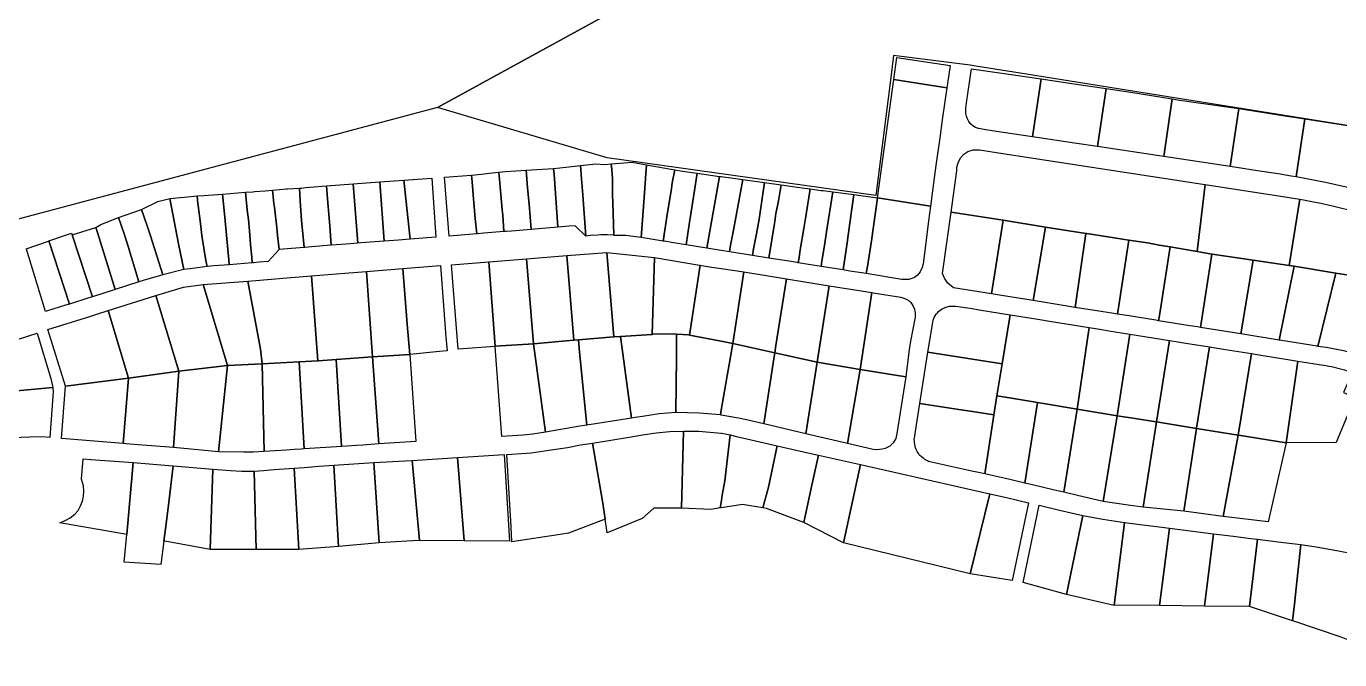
# Model space of a CAD drawing. Header units: metres. Extents: x 3 to 1005126, y 39 to 4383651.
# Drawn here: x 486596 to 487182, y 4357360 to 4357643 of the extents above; entities that cross this region are included whole.
import ezdxf

# ---------------------------------------------------------------- set-up
doc = ezdxf.new("R2010")
doc.units = ezdxf.units.M
doc.header["$MEASUREMENT"] = 0
doc.layers.add('TM_Llucmajor', color=7, linetype='Continuous')

msp = doc.modelspace()

# ---------------------------------------------------------------- linework, layer by layer
at = {"layer": 'TM_Llucmajor', "linetype": 'Continuous', "flags": 128}
for points in [[(486581.6, 4357980.21), (486615.04, 4357949.87), (486623.76, 4357950.85), (486625.25, 4357951.01), (486635.47, 4357952.15), (486644.6, 4357937.57), (486648.08, 4357932.01), (486667.7, 4357913.7), (486687.33, 4357895.39), (486695.64, 4357891.12), (486702.46, 4357887.62), (486703.96, 4357886.85), (486721.04, 4357872.83), (486735.93, 4357860.6), (486735.15, 4357859.62), (486696.08, 4357810.38), (486696.32, 4357810.16), (486698.95, 4357808.45), (486884.61, 4357687.43), (486862.21, 4357652.04), (486779.34, 4357606.71), (486577.87, 4357553.15)], [(487345.66, 4357664.27), (487425.93, 4357611.18), (487429.07, 4357609.1), (487464.24, 4357585.83), (487545.24, 4357531.3), (487500.65, 4357480.87), (487231.32, 4357588.66), (487220.18, 4357593.12), (487217.28, 4357593.58), (487039.43, 4357622.06), (487019.71, 4357625.22), (487017.18, 4357625.54), (486982.98, 4357629.94), (486981.72, 4357620.08), (486975, 4357567.41), (486855.06, 4357584.18), (486779.34, 4357606.71), (486862.21, 4357652.04)], [(487186.26, 4357531.78), (487180.51, 4357532.7), (487161.83, 4357535.78), (487161.83, 4357535.78), (487161.75, 4357535.79), (487159.64, 4357536.11), (487164.32, 4357565.73), (487166.08, 4357565.43), (487169.7, 4357564.75), (487173.8, 4357563.93), (487179.64, 4357562.69), (487189.23, 4357560.25)]]:
    msp.add_lwpolyline(points, dxfattribs=at)
for points in [[(487006.74, 4357615.54), (486983.08, 4357619.16), (486984.45, 4357629.03), (487008.25, 4357625.46), (487007.01, 4357617.39), (487006.74, 4357615.54)], [(487044.95, 4357593.58), (487031.85, 4357595.56), (487025.11, 4357596.57), (487020.9, 4357597.38), (487019.58, 4357597.83), (487018.35, 4357598.5), (487017.26, 4357599.38), (487016.57, 4357600.46), (487016, 4357601.59), (487015.55, 4357602.79), (487015.22, 4357604.03), (487015.19, 4357605.21), (487015.22, 4357606.39), (487015.32, 4357607.58), (487015.47, 4357608.75), (487017.74, 4357623.98), (487033.44, 4357621.78), (487048.86, 4357619.46), (487044.95, 4357593.58)], [(486999.43, 4357562.6), (486975.78, 4357566.4), (486983.08, 4357619.16), (487006.74, 4357615.54), (487005.82, 4357609.31), (487004.7, 4357601.22), (487003.63, 4357593.12), (487001.87, 4357580.8), (487000.19, 4357568.48), (486999.43, 4357562.6)], [(487074.07, 4357589.21), (487063.69, 4357590.77), (487044.95, 4357593.58), (487048.86, 4357619.46), (487062.5, 4357617.39), (487077.9, 4357615.14), (487074.07, 4357589.21)], [(487103.65, 4357584.75), (487074.07, 4357589.21), (487077.9, 4357615.14), (487088.9, 4357613.54), (487107.43, 4357610.54), (487103.65, 4357584.75)], [(487133.27, 4357580.3), (487103.65, 4357584.75), (487107.43, 4357610.54), (487109.72, 4357610.17), (487131.73, 4357607.07), (487137.15, 4357606.2), (487133.27, 4357580.3)], [(487162.79, 4357575.66), (487160.58, 4357576.08), (487154.66, 4357577.09), (487145.5, 4357578.46), (487133.27, 4357580.3), (487137.15, 4357606.2), (487157.7, 4357602.92), (487166.6, 4357601.57), (487162.79, 4357575.66)], [(487191.6, 4357569.57), (487191.05, 4357569.72), (487175.87, 4357573.18), (487162.79, 4357575.66), (487166.6, 4357601.57), (487192.39, 4357597.66), (487195.77, 4357597.08), (487191.6, 4357569.57)], [(487031.9, 4357556.31), (487008.63, 4357560), (487011.18, 4357578.44), (487011.26, 4357580), (487011.61, 4357581.52), (487012.21, 4357582.97), (487013.04, 4357584.29), (487014.4, 4357585.83), (487016.11, 4357586.97), (487018.05, 4357587.63), (487018.47, 4357587.72), (487019.16, 4357587.86), (487020.5, 4357587.83), (487021.28, 4357587.75), (487033.66, 4357585.9), (487121.05, 4357572.46), (487122.09, 4357572.29), (487118.5, 4357542.38), (487116.71, 4357542.69), (487106.54, 4357544.42), (487101.61, 4357545.26), (487096.42, 4357546.18), (487091.18, 4357547.03), (487088.07, 4357547.5), (487069.21, 4357550.37), (487068.84, 4357550.43), (487050.79, 4357553.3), (487031.9, 4357556.31)], [(486843.67, 4357574.9), (486843.11, 4357580.74), (486850.07, 4357581.46), (486853.66, 4357581.31), (486856.83, 4357581.55), (486857.1, 4357578.96), (486857.4, 4357575.04), (486857.45, 4357571.93), (486857.52, 4357567.73), (486857.58, 4357564.08), (486857.99, 4357549.74), (486855.28, 4357549.86), (486853.9, 4357549.83), (486852.24, 4357549.78), (486850.92, 4357549.71), (486847.62, 4357549.45), (486845.53, 4357549.18), (486844.55, 4357563.35), (486844.22, 4357567.68), (486843.67, 4357574.9)], [(486857.1, 4357578.96), (486856.83, 4357581.55), (486866.21, 4357582.27), (486872.65, 4357581.13), (486872.63, 4357580.9), (486872.37, 4357577.29), (486871.72, 4357568.43), (486870.18, 4357548.64), (486869.06, 4357548.82), (486863.45, 4357549.5), (486862.96, 4357549.53), (486858, 4357549.59), (486857.99, 4357549.74), (486857.58, 4357564.08), (486857.52, 4357567.73), (486857.45, 4357571.93), (486857.4, 4357575.04), (486857.1, 4357578.96)], [(486796.85, 4357550.25), (486784.45, 4357549.28), (486782.36, 4357575.54), (486794.53, 4357576.44), (486794.85, 4357573.42), (486795.22, 4357567.65), (486796.2, 4357557.14), (486796.85, 4357550.25)], [(486794.85, 4357573.42), (486794.53, 4357576.44), (486798.9, 4357576.9), (486803.73, 4357577.45), (486806.7, 4357577.78), (486806.91, 4357575.71), (486807.01, 4357574.76), (486807.07, 4357572.8), (486807.22, 4357571.24), (486808.23, 4357560.92), (486808.46, 4357558.61), (486808.88, 4357551.24), (486800.01, 4357550.51), (486797.12, 4357550.27), (486796.85, 4357550.25), (486796.2, 4357557.14), (486795.22, 4357567.65), (486794.85, 4357573.42)], [(486806.91, 4357575.71), (486806.7, 4357577.78), (486809.66, 4357578.09), (486818.89, 4357578.74), (486819.56, 4357570.86), (486820.2, 4357563.59), (486821.09, 4357552.26), (486812.28, 4357551.53), (486809.93, 4357551.33), (486808.88, 4357551.24), (486808.46, 4357558.61), (486808.23, 4357560.92), (486807.22, 4357571.24), (486807.07, 4357572.8), (486807.01, 4357574.76), (486806.91, 4357575.71)], [(486819.56, 4357570.86), (486818.89, 4357578.74), (486831.11, 4357579.52), (486831.35, 4357576.9), (486833.1, 4357553.25), (486821.09, 4357552.26), (486820.2, 4357563.59), (486819.56, 4357570.86)], [(486833.1, 4357553.25), (486831.35, 4357576.9), (486831.11, 4357579.52), (486833.94, 4357579.78), (486843.11, 4357580.74), (486843.67, 4357574.9), (486844.22, 4357567.68), (486844.55, 4357563.35), (486845.53, 4357549.18), (486840.83, 4357553.9), (486838.11, 4357553.67), (486833.1, 4357553.25)], [(486880.14, 4357547.01), (486870.18, 4357548.64), (486871.72, 4357568.43), (486872.37, 4357577.29), (486872.63, 4357580.9), (486872.65, 4357581.13), (486885.29, 4357578.88), (486884.17, 4357573.12), (486883.73, 4357570.42), (486881.97, 4357559.73), (486880.14, 4357547.01)], [(486880.7, 4357546.92), (486880.14, 4357547.01), (486881.97, 4357559.73), (486883.73, 4357570.42), (486884.17, 4357573.12), (486885.29, 4357578.88), (486888.66, 4357578.23), (486895.23, 4357577.32), (486894.33, 4357571.56), (486892.25, 4357558.11), (486891.86, 4357555.55), (486890.28, 4357545.36), (486883.78, 4357546.42), (486880.7, 4357546.92)], [(486899.64, 4357543.87), (486890.28, 4357545.36), (486891.86, 4357555.55), (486892.25, 4357558.11), (486894.33, 4357571.56), (486895.23, 4357577.32), (486905.21, 4357575.95), (486899.64, 4357543.87)], [(486905.98, 4357542.87), (486899.64, 4357543.87), (486905.21, 4357575.95), (486905.98, 4357575.84), (486915.69, 4357574.5), (486911.44, 4357551.92), (486910.18, 4357545.24), (486909.63, 4357542.29), (486905.98, 4357542.87)], [(486694.28, 4357560.87), (486693.62, 4357568.83), (486696.78, 4357569.09), (486697.73, 4357569.17), (486702.3, 4357569.54), (486705.64, 4357569.81), (486705.89, 4357566.79), (486706.27, 4357563.85), (486706.4, 4357562.85), (486706.48, 4357562.19), (486707.54, 4357552.92), (486707.91, 4357549.65), (486708.6, 4357543.27), (486703.62, 4357537.87), (486699.72, 4357537.55), (486697.08, 4357537.34), (486696.53, 4357537.29), (486696.47, 4357539.78), (486696.02, 4357543.96), (486695.85, 4357545.5), (486695.3, 4357551.61), (486694.85, 4357556.63), (486694.57, 4357558.72), (486694.28, 4357560.87)], [(486706.27, 4357563.85), (486705.89, 4357566.79), (486705.64, 4357569.81), (486711.82, 4357570.32), (486712.38, 4357570.35), (486717.62, 4357570.67), (486717.99, 4357564.96), (486718.64, 4357556.2), (486718.95, 4357551.93), (486719.7, 4357544.17), (486714.07, 4357543.71), (486708.6, 4357543.27), (486707.91, 4357549.65), (486707.54, 4357552.92), (486706.48, 4357562.19), (486706.4, 4357562.85), (486706.27, 4357563.85)], [(486717.99, 4357564.96), (486717.62, 4357570.67), (486718.54, 4357570.73), (486720.42, 4357570.92), (486729.73, 4357571.66), (486730.19, 4357565.87), (486730.89, 4357557.27), (486731.17, 4357553.9), (486731.88, 4357545.16), (486723.03, 4357544.44), (486720.03, 4357544.2), (486719.7, 4357544.17), (486718.95, 4357551.93), (486718.64, 4357556.2), (486717.99, 4357564.96)], [(486730.19, 4357565.87), (486729.73, 4357571.66), (486741.65, 4357572.54), (486743.72, 4357546.09), (486738.59, 4357545.69), (486731.88, 4357545.16), (486731.17, 4357553.9), (486730.89, 4357557.27), (486730.19, 4357565.87)], [(486743.72, 4357546.09), (486741.65, 4357572.54), (486753.55, 4357573.42), (486755.45, 4357547.01), (486745.13, 4357546.2), (486743.72, 4357546.09)], [(486755.45, 4357547.01), (486753.55, 4357573.42), (486764.28, 4357574.21), (486767.03, 4357547.91), (486761.88, 4357547.51), (486755.45, 4357547.01)], [(486767.03, 4357547.91), (486764.28, 4357574.21), (486776.76, 4357575.13), (486778.59, 4357548.82), (486767.03, 4357547.91)], [(486919.93, 4357540.65), (486909.63, 4357542.29), (486910.18, 4357545.24), (486911.44, 4357551.92), (486915.69, 4357574.5), (486925.32, 4357573.18), (486924.34, 4357566.08), (486922.93, 4357556.84), (486921.72, 4357550.29), (486920.48, 4357543.6), (486919.93, 4357540.65)], [(486927.28, 4357539.47), (486919.93, 4357540.65), (486920.48, 4357543.6), (486921.72, 4357550.29), (486922.93, 4357556.84), (486924.34, 4357566.08), (486925.32, 4357573.18), (486932.74, 4357572.15), (486931.53, 4357564.99), (486931.15, 4357562.7), (486930.45, 4357559.28), (486929.9, 4357555.77), (486929.77, 4357554.93), (486927.28, 4357539.47)], [(486942.2, 4357570.85), (486945.7, 4357570.36), (486945.54, 4357569.36), (486943.68, 4357557.05), (486942.85, 4357552.6), (486941.32, 4357543.1), (486940.78, 4357539.73), (486940.41, 4357537.36), (486939.9, 4357537.44), (486937.2, 4357537.88), (486927.28, 4357539.47), (486929.77, 4357554.93), (486929.9, 4357555.77), (486930.45, 4357559.28), (486931.15, 4357562.7), (486931.53, 4357564.99), (486932.74, 4357572.15), (486942.2, 4357570.85)], [(486945.7, 4357570.36), (486950.6, 4357569.69), (486951.46, 4357569.56), (486955.91, 4357568.98), (486953.03, 4357551.16), (486952.05, 4357545.11), (486950.93, 4357538.1), (486950.63, 4357535.72), (486940.41, 4357537.36), (486940.78, 4357539.73), (486941.32, 4357543.1), (486942.85, 4357552.6), (486943.68, 4357557.05), (486945.54, 4357569.36), (486945.7, 4357570.36)], [(487125.12, 4357541.25), (487118.5, 4357542.38), (487122.09, 4357572.29), (487154.87, 4357567.26), (487164.32, 4357565.73), (487159.64, 4357536.11), (487143.54, 4357538.5), (487125.26, 4357541.23), (487125.12, 4357541.25)], [(486649.65, 4357553.88), (486647.11, 4357561.08), (486647.17, 4357561.11), (486654.42, 4357564.65), (486659.75, 4357566.02), (486663.69, 4357545.76), (486665.4, 4357537.22), (486666.06, 4357534.33), (486656.63, 4357531.98), (486651.1, 4357549.42), (486649.65, 4357553.88)], [(486663.69, 4357545.76), (486659.75, 4357566.02), (486661.43, 4357566.23), (486664.26, 4357566.43), (486666.17, 4357566.62), (486671.96, 4357567.18), (486672.32, 4357563.6), (486672.42, 4357562.85), (486673.51, 4357554.95), (486674.08, 4357549.5), (486675.16, 4357542.97), (486675.92, 4357538.36), (486676.4, 4357535.65), (486668.87, 4357534.69), (486666.06, 4357534.33), (486665.4, 4357537.22), (486663.69, 4357545.76)], [(486672.32, 4357563.6), (486671.96, 4357567.18), (486674.93, 4357567.41), (486683.34, 4357568.05), (486684.36, 4357557.76), (486684.47, 4357556.09), (486685.67, 4357543.2), (486686.1, 4357538.65), (486686.3, 4357536.46), (486679.48, 4357535.9), (486676.4, 4357535.65), (486675.92, 4357538.36), (486675.16, 4357542.97), (486674.08, 4357549.5), (486673.51, 4357554.95), (486672.42, 4357562.85), (486672.32, 4357563.6)], [(486684.36, 4357557.76), (486683.34, 4357568.05), (486693.62, 4357568.83), (486694.28, 4357560.87), (486694.57, 4357558.72), (486694.85, 4357556.63), (486695.3, 4357551.61), (486695.85, 4357545.5), (486696.02, 4357543.96), (486696.47, 4357539.78), (486696.53, 4357537.29), (486686.3, 4357536.46), (486686.1, 4357538.65), (486685.67, 4357543.2), (486684.47, 4357556.09), (486684.36, 4357557.76)], [(486960.41, 4357534.15), (486950.63, 4357535.72), (486950.93, 4357538.1), (486952.05, 4357545.11), (486953.03, 4357551.16), (486955.91, 4357568.98), (486965.17, 4357567.78), (486962.73, 4357549.65), (486962.28, 4357546.28), (486960.41, 4357534.15)], [(486963.47, 4357533.66), (486960.41, 4357534.15), (486962.28, 4357546.28), (486962.73, 4357549.65), (486965.17, 4357567.78), (486975.78, 4357566.4), (486973.13, 4357547.21), (486971.3, 4357535.69), (486970.76, 4357532.49), (486963.47, 4357533.66)], [(486999.43, 4357562.6), (486998.59, 4357556.14), (486997.08, 4357543.79), (486996.17, 4357536.81), (486995.71, 4357535.16), (486994.79, 4357533.22), (486993.59, 4357531.75), (486992.3, 4357530.83), (486989.73, 4357529.91), (486986.63, 4357529.94), (486970.76, 4357532.49), (486971.3, 4357535.69), (486973.13, 4357547.21), (486975.78, 4357566.4), (486999.43, 4357562.6)], [(486639.35, 4357550.34), (486636.87, 4357557.56), (486647.11, 4357561.08), (486649.65, 4357553.88), (486651.1, 4357549.42), (486656.63, 4357531.98), (486647.81, 4357529.36), (486645.92, 4357528.75), (486640.74, 4357546.05), (486639.35, 4357550.34)], [(487026.67, 4357523.45), (487009.76, 4357526.11), (487007.27, 4357528.21), (487005.74, 4357530.5), (487004.79, 4357532.61), (487008.63, 4357560), (487031.9, 4357556.31), (487026.67, 4357523.45)], [(486625.28, 4357522.14), (486616.14, 4357549.78), (486626.72, 4357553.04), (486627.51, 4357550.81), (486635.42, 4357525.34), (486625.28, 4357522.14)], [(486635.42, 4357525.34), (486627.51, 4357550.81), (486626.72, 4357553.04), (486629, 4357554.39), (486636.87, 4357557.56), (486639.35, 4357550.34), (486640.74, 4357546.05), (486645.92, 4357528.75), (486635.42, 4357525.34)], [(487045.28, 4357520.46), (487031.13, 4357522.74), (487027.66, 4357523.29), (487026.67, 4357523.45), (487031.9, 4357556.31), (487050.79, 4357553.3), (487045.28, 4357520.46)], [(487064.08, 4357517.43), (487045.28, 4357520.46), (487050.79, 4357553.3), (487068.84, 4357550.43), (487064.08, 4357517.43)], [(486605.66, 4357547.05), (486605.69, 4357547.06), (486605.73, 4357547.08), (486614.92, 4357518.88), (486614.79, 4357518.84), (486613.17, 4357518.33), (486604.75, 4357515.68), (486604.29, 4357515.53), (486595.72, 4357543.49), (486595.69, 4357543.61), (486605.66, 4357547.05)], [(486614.92, 4357518.88), (486605.73, 4357547.08), (486615.9, 4357550.58), (486616.14, 4357549.78), (486625.28, 4357522.14), (486623.58, 4357521.61), (486614.92, 4357518.88)], [(487082.95, 4357514.4), (487080.36, 4357514.82), (487076.58, 4357515.42), (487064.08, 4357517.43), (487068.84, 4357550.43), (487069.21, 4357550.37), (487088.07, 4357547.5), (487082.95, 4357514.4)], [(487101.27, 4357511.45), (487100.02, 4357511.68), (487090.92, 4357513.12), (487088.12, 4357513.57), (487082.95, 4357514.4), (487088.07, 4357547.5), (487091.18, 4357547.03), (487096.42, 4357546.18), (487101.61, 4357545.26), (487106.54, 4357544.42), (487101.69, 4357513.74), (487101.27, 4357511.45)], [(486822.11, 4357501.1), (486819, 4357539.14), (486837.01, 4357540.55), (486840.13, 4357502.79), (486838.38, 4357502.64), (486822.11, 4357501.1)], [(486840.13, 4357502.79), (486837.01, 4357540.55), (486854.92, 4357541.92), (486858.06, 4357504.19), (486842.26, 4357502.98), (486840.13, 4357502.79)], [(486854.92, 4357541.92), (486876.18, 4357539.68), (486875.13, 4357505.37), (486861.07, 4357504.42), (486858.06, 4357504.19), (486854.92, 4357541.92)], [(487120, 4357508.44), (487118.62, 4357508.66), (487115.32, 4357509.19), (487101.27, 4357511.45), (487101.69, 4357513.74), (487106.54, 4357544.42), (487116.71, 4357542.69), (487118.5, 4357542.38), (487125.12, 4357541.25), (487120, 4357508.44)], [(487138.08, 4357505.53), (487120, 4357508.44), (487125.12, 4357541.25), (487125.26, 4357541.23), (487143.54, 4357538.5), (487138.08, 4357505.53)], [(486750.33, 4357495.25), (486747.56, 4357533.44), (486763.76, 4357534.74), (486765.7, 4357509.98), (486766.98, 4357496.41), (486750.33, 4357495.25)], [(486766.98, 4357496.41), (486765.7, 4357509.98), (486763.76, 4357534.74), (486780.7, 4357536.09), (486782.83, 4357506.26), (486782.88, 4357505.73), (486783.61, 4357497.98), (486780.27, 4357497.66), (486766.98, 4357496.41)], [(486805.1, 4357499.9), (486788.58, 4357498.73), (486785.51, 4357536.46), (486802.19, 4357537.79), (486805.09, 4357500.03), (486805.1, 4357499.9)], [(486805.09, 4357500.03), (486802.19, 4357537.79), (486819, 4357539.14), (486822.11, 4357501.1), (486805.09, 4357500.03)], [(486875.13, 4357505.37), (486876.18, 4357539.68), (486896.3, 4357536.3), (486896.59, 4357536.25), (486891.89, 4357505.07), (486891.6, 4357505.13), (486886.06, 4357505.48), (486884.57, 4357505.57), (486875.4, 4357505.39), (486875.13, 4357505.37)], [(486905.98, 4357502.28), (486891.89, 4357505.07), (486896.59, 4357536.25), (486898.93, 4357535.89), (486901.84, 4357535.44), (486905.98, 4357534.79), (486916.05, 4357533.22), (486911.13, 4357501.26), (486905.98, 4357502.28)], [(487155.21, 4357502.77), (487138.08, 4357505.53), (487143.54, 4357538.5), (487159.64, 4357536.11), (487161.75, 4357535.79), (487161.83, 4357535.78), (487155.21, 4357502.77)], [(487172.37, 4357499.99), (487172.16, 4357500.03), (487158.2, 4357502.29), (487155.21, 4357502.77), (487161.83, 4357535.78), (487180.51, 4357532.7), (487172.37, 4357499.99)], [(486685.53, 4357491.44), (486674.6, 4357527.57), (486694.68, 4357529.16), (486700.21, 4357498.76), (486700.99, 4357492.25), (486685.53, 4357491.44)], [(486700.99, 4357492.25), (486700.21, 4357498.76), (486694.68, 4357529.16), (486707.03, 4357530.16), (486710.28, 4357530.42), (486723.02, 4357531.45), (486725.86, 4357493.57), (486717.59, 4357493.13), (486700.99, 4357492.25)], [(486725.86, 4357493.57), (486723.02, 4357531.45), (486737.99, 4357532.66), (486741.84, 4357532.98), (486747.56, 4357533.44), (486750.33, 4357495.25), (486734.03, 4357494.13), (486726.13, 4357493.58), (486725.86, 4357493.57)], [(486929.89, 4357497.15), (486911.13, 4357501.26), (486916.05, 4357533.22), (486935.13, 4357530.15), (486930.46, 4357500.45), (486929.89, 4357497.15)], [(486933.9, 4357496.27), (486929.89, 4357497.15), (486930.46, 4357500.45), (486935.13, 4357530.15), (486954.14, 4357527.08), (486948.83, 4357493), (486933.9, 4357496.27)], [(487198.95, 4357528.33), (487188.51, 4357496.7), (487184.66, 4357497.81), (487181.71, 4357498.46), (487176.16, 4357499.49), (487172.37, 4357499.99), (487180.51, 4357532.7), (487186.26, 4357531.78), (487191.39, 4357531.03), (487192.56, 4357530.83), (487198.95, 4357528.33)], [(486641.33, 4357485.83), (486632.3, 4357516.01), (486647.84, 4357520.91), (486651.08, 4357521.94), (486653.59, 4357522.73), (486663.87, 4357488.93), (486641.33, 4357485.83)], [(486663.87, 4357488.93), (486653.59, 4357522.73), (486665.94, 4357526.5), (486674.6, 4357527.57), (486685.53, 4357491.44), (486663.87, 4357488.93)], [(486968.04, 4357489.63), (486948.83, 4357493), (486954.14, 4357527.08), (486973.19, 4357524.02), (486968.04, 4357489.63)], [(486988.42, 4357486.42), (486968.04, 4357489.63), (486973.19, 4357524.02), (486974.77, 4357523.76), (486986.16, 4357521.93), (486988.05, 4357521.44), (486988.94, 4357521), (486989.87, 4357520.29), (486990.62, 4357519.53), (486991.59, 4357518.18), (486992.33, 4357516.56), (486992.68, 4357514.8), (486992.61, 4357513.02), (486990.58, 4357502.25), (486990, 4357498.64), (486988.42, 4357486.42)], [(487031.46, 4357492.18), (486998.33, 4357497.4), (487000, 4357507.94), (487000.36, 4357509.98), (487000.69, 4357511.66), (487001.11, 4357512.85), (487001.51, 4357513.65), (487002.04, 4357514.43), (487002.55, 4357515.05), (487003.06, 4357515.56), (487003.65, 4357516.09), (487004.66, 4357516.79), (487006.3, 4357517.54), (487007.9, 4357517.92), (487008.56, 4357518.02), (487010.74, 4357518.01), (487018.01, 4357516.84), (487021.26, 4357516.32), (487035.05, 4357514.1), (487031.46, 4357492.18)], [(486613.21, 4357482.21), (486605.24, 4357507.46), (486624.05, 4357513.4), (486627.24, 4357514.41), (486632.3, 4357516.01), (486641.33, 4357485.83), (486613.21, 4357482.21)], [(487047.26, 4357474.87), (487035.65, 4357476.82), (487029.11, 4357477.88), (487031.46, 4357492.18), (487035.05, 4357514.1), (487046.44, 4357512.27), (487048.27, 4357511.97), (487052.61, 4357511.27), (487070.27, 4357508.43), (487064.9, 4357471.92), (487047.26, 4357474.87)], [(486578.41, 4357478.92), (486577.83, 4357481.63), (486573.9, 4357497.44), (486600.51, 4357505.93), (486606.7, 4357485.58), (486607.49, 4357481.6), (486578.41, 4357478.92)], [(486865.94, 4357467.95), (486861.07, 4357504.42), (486875.13, 4357505.37), (486875.4, 4357505.39), (486884.57, 4357505.57), (486886.06, 4357505.48), (486886.04, 4357495.02), (486885.75, 4357470.4), (486881.99, 4357470.2), (486878.24, 4357469.84), (486874.51, 4357469.33), (486870.8, 4357468.66), (486867.55, 4357468.2), (486865.94, 4357467.95)], [(486905.61, 4357469.36), (486896.21, 4357470.21), (486885.75, 4357470.4), (486886.04, 4357495.02), (486886.06, 4357505.48), (486891.6, 4357505.13), (486891.89, 4357505.07), (486905.98, 4357502.28), (486911.13, 4357501.26), (486905.98, 4357471.5), (486905.61, 4357469.36)], [(487082.77, 4357468.92), (487064.9, 4357471.92), (487070.27, 4357508.43), (487075.9, 4357507.52), (487079.06, 4357507.01), (487088.47, 4357505.5), (487082.77, 4357468.92)], [(487100.32, 4357466.27), (487100.24, 4357466.28), (487090.84, 4357467.74), (487082.77, 4357468.92), (487088.47, 4357505.5), (487106.11, 4357502.66), (487100.32, 4357466.27)], [(486805.1, 4357499.9), (486805.09, 4357500.03), (486822.11, 4357501.1), (486827.47, 4357461.74), (486821.81, 4357460.78), (486817.53, 4357460.4), (486808, 4357459.75), (486805.1, 4357499.9)], [(486827.47, 4357461.74), (486822.11, 4357501.1), (486838.38, 4357502.64), (486840.13, 4357502.79), (486842.26, 4357502.98), (486842.75, 4357497.44), (486846.06, 4357464.83), (486842.92, 4357464.3), (486827.47, 4357461.74)], [(486842.75, 4357497.44), (486842.26, 4357502.98), (486858.06, 4357504.19), (486861.07, 4357504.42), (486865.94, 4357467.95), (486846.06, 4357464.83), (486842.75, 4357497.44)], [(486905.98, 4357469.3), (486905.61, 4357469.36), (486905.98, 4357471.5), (486911.13, 4357501.26), (486929.89, 4357497.15), (486929.43, 4357494.48), (486925.02, 4357465.35), (486917.34, 4357467.14), (486913.79, 4357467.93), (486905.98, 4357469.3)], [(487118.2, 4357463.36), (487100.32, 4357466.27), (487106.11, 4357502.66), (487109.89, 4357502.05), (487113.48, 4357501.48), (487124.02, 4357499.78), (487118.22, 4357463.46), (487118.2, 4357463.36)], [(487136.91, 4357460.33), (487118.2, 4357463.36), (487118.22, 4357463.46), (487124.02, 4357499.78), (487128.48, 4357499.06), (487131.2, 4357498.63), (487142.81, 4357496.76), (487136.91, 4357460.33)], [(486719.81, 4357454.17), (486717.59, 4357493.13), (486725.86, 4357493.57), (486726.13, 4357493.58), (486734.03, 4357494.13), (486736.51, 4357455.46), (486736.52, 4357455.24), (486719.81, 4357454.17)], [(486736.52, 4357455.24), (486736.51, 4357455.46), (486734.03, 4357494.13), (486750.33, 4357495.25), (486753.14, 4357456.43), (486745.96, 4357455.91), (486743.19, 4357455.72), (486736.52, 4357455.24)], [(486753.14, 4357456.43), (486750.33, 4357495.25), (486766.98, 4357496.41), (486769.66, 4357457.43), (486753.14, 4357456.43)], [(486943.84, 4357460.95), (486925.02, 4357465.35), (486929.43, 4357494.48), (486929.89, 4357497.15), (486933.9, 4357496.27), (486948.83, 4357493), (486943.84, 4357460.95)], [(487012.04, 4357471.81), (486994.68, 4357474.44), (486998.33, 4357497.4), (487031.46, 4357492.18), (487029.11, 4357477.88), (487027.73, 4357469.43), (487018.27, 4357470.86), (487012.04, 4357471.81)], [(487158.35, 4357456.95), (487136.98, 4357460.32), (487136.91, 4357460.33), (487142.81, 4357496.76), (487147.84, 4357495.94), (487150.91, 4357495.44), (487163.45, 4357493.39), (487158.35, 4357456.95)], [(487158.35, 4357456.95), (487163.45, 4357493.39), (487174.9, 4357491.59), (487176.09, 4357491.42), (487177.28, 4357491.22), (487178.47, 4357491), (487179.65, 4357490.75), (487180.83, 4357490.47), (487182, 4357490.17), (487183.16, 4357489.84), (487184.32, 4357489.49), (487185.46, 4357489.11), (487186.6, 4357488.71), (487187.72, 4357488.28), (487183.89, 4357479.35), (487188.95, 4357477.23), (487180.59, 4357456.99), (487158.35, 4357456.95)], [(486661.49, 4357454.75), (486643.7, 4357456.21), (486640.27, 4357456.52), (486638.94, 4357456.63), (486641.33, 4357485.83), (486663.87, 4357488.93), (486661.49, 4357454.75)], [(486681.58, 4357452.89), (486661.49, 4357454.75), (486663.87, 4357488.93), (486685.53, 4357491.44), (486681.58, 4357452.89)], [(486701.86, 4357453.1), (486701.76, 4357453.09), (486697.12, 4357452.8), (486694.89, 4357452.79), (486692.67, 4357452.79), (486681.58, 4357452.89), (486685.53, 4357491.44), (486700.99, 4357492.25), (486701.86, 4357453.1)], [(486701.86, 4357453.1), (486700.99, 4357492.25), (486717.59, 4357493.13), (486719.81, 4357454.17), (486718.54, 4357454.09), (486715.34, 4357453.88), (486711.71, 4357453.64), (486701.86, 4357453.1)], [(486962.35, 4357456.63), (486943.84, 4357460.95), (486948.83, 4357493), (486968.04, 4357489.63), (486962.35, 4357456.63)], [(486988.42, 4357486.42), (486984.48, 4357461.06), (486983.96, 4357458.88), (486982.85, 4357456.93), (486981.24, 4357455.37), (486979.25, 4357454.33), (486977.94, 4357454.03), (486976.61, 4357453.86), (486975.26, 4357453.83), (486973.92, 4357453.95), (486962.35, 4357456.63), (486968.04, 4357489.63), (486988.42, 4357486.42)], [(486581.3, 4357457.39), (486579.02, 4357474.3), (486578.56, 4357478.07), (486578.53, 4357478.33), (486578.41, 4357478.92), (486607.49, 4357481.6), (486607.67, 4357479.63), (486606.22, 4357459.36), (486602.78, 4357459.53), (486597.25, 4357459.46), (486593.45, 4357459.25), (486586.28, 4357458.43), (486582.76, 4357457.7), (486581.3, 4357457.39)], [(486638.94, 4357456.63), (486611.43, 4357458.87), (486613.21, 4357482.21), (486641.33, 4357485.83), (486638.94, 4357456.63)], [(487041.59, 4357438.91), (487034.94, 4357440.47), (487032.89, 4357440.95), (487027.62, 4357442.16), (487023.72, 4357443.06), (487027.7, 4357469.25), (487027.73, 4357469.43), (487029.11, 4357477.88), (487035.65, 4357476.82), (487047.26, 4357474.87), (487041.59, 4357438.91)], [(487023.72, 4357443.06), (487020.83, 4357443.68), (487017.93, 4357444.31), (486999.15, 4357448.36), (486998.63, 4357448.59), (486998.09, 4357448.86), (486997.54, 4357449.16), (486996.99, 4357449.49), (486996.46, 4357449.85), (486995.96, 4357450.21), (486995.5, 4357450.58), (486995.09, 4357450.94), (486994.74, 4357451.28), (486994.46, 4357451.61), (486994.26, 4357451.92), (486993.79, 4357452.63), (486993.54, 4357453.09), (486993.1, 4357453.97), (486992.8, 4357454.7), (486992.62, 4357455.39), (486992.44, 4357456.15), (486992.31, 4357457.15), (486992.25, 4357457.73), (486992.23, 4357458.44), (486992.29, 4357459.16), (486992.4, 4357459.79), (486992.41, 4357459.86), (486993.18, 4357465.02), (486994.68, 4357474.44), (487012.04, 4357471.81), (487018.27, 4357470.86), (487027.73, 4357469.43), (487027.7, 4357469.25), (487023.72, 4357443.06)], [(487045.03, 4357438.1), (487041.59, 4357438.91), (487047.26, 4357474.87), (487064.9, 4357471.92), (487059.03, 4357434.82), (487054.79, 4357435.81), (487045.03, 4357438.1)], [(487076.5, 4357430.73), (487067.7, 4357432.79), (487064.5, 4357433.54), (487059.03, 4357434.82), (487064.9, 4357471.92), (487082.77, 4357468.92), (487076.5, 4357430.73)], [(487094.43, 4357428.14), (487087.68, 4357429.12), (487081.59, 4357429.99), (487076.5, 4357430.73), (487082.77, 4357468.92), (487090.84, 4357467.74), (487100.24, 4357466.28), (487100.32, 4357466.27), (487094.43, 4357428.14)], [(487112.52, 4357426.32), (487094.43, 4357428.14), (487100.32, 4357466.27), (487118.2, 4357463.36), (487112.52, 4357426.32)], [(486854.24, 4357422.79), (486853.11, 4357430.01), (486848.54, 4357456.82), (486864.9, 4357459.41), (486870.91, 4357460.55), (486876.98, 4357461.38), (486883.08, 4357461.91), (486889.19, 4357462.13), (486888.21, 4357427.78), (486875.91, 4357427.7), (486870.67, 4357423.13), (486855.06, 4357416.68), (486854.24, 4357422.79)], [(486905.59, 4357427.82), (486901.46, 4357427.2), (486888.21, 4357427.78), (486889.19, 4357462.13), (486892.57, 4357462.17), (486895.95, 4357462.09), (486899.32, 4357461.89), (486902.68, 4357461.56), (486905.98, 4357461.19), (486906.13, 4357461.17), (486907.7, 4357460.92), (486909.96, 4357460.44), (486907.59, 4357439.91), (486906.49, 4357433.55), (486905.98, 4357430.3), (486905.59, 4357427.82)], [(486905.59, 4357427.82), (486905.98, 4357430.3), (486906.49, 4357433.55), (486907.59, 4357439.91), (486909.96, 4357460.44), (486912.88, 4357459.77), (486919.44, 4357458.27), (486930.99, 4357455.64), (486927.05, 4357437.12), (486924.65, 4357427.83), (486915.55, 4357429.31), (486905.98, 4357427.88), (486905.59, 4357427.82)], [(487130.16, 4357424.01), (487112.52, 4357426.32), (487118.2, 4357463.36), (487136.91, 4357460.33), (487130.16, 4357424.01)], [(487158.35, 4357456.95), (487150.21, 4357421.55), (487130.16, 4357424.01), (487136.91, 4357460.33), (487136.98, 4357460.32), (487158.35, 4357456.95)], [(486854.24, 4357422.79), (486837.85, 4357416.52), (486834.1, 4357415.96), (486812.46, 4357412.75), (486812.13, 4357419.37), (486810.2, 4357451.7), (486819.05, 4357452.31), (486821.08, 4357452.51), (486823.11, 4357452.75), (486825.13, 4357453.03), (486827.15, 4357453.34), (486830.13, 4357453.79), (486837.39, 4357454.89), (486843.12, 4357455.96), (486848.54, 4357456.82), (486853.11, 4357430.01), (486854.24, 4357422.79)], [(486942.95, 4357421.39), (486926.2, 4357427.58), (486924.65, 4357427.83), (486927.05, 4357437.12), (486930.99, 4357455.64), (486946.05, 4357452.21), (486949.37, 4357451.45), (486946.22, 4357436.7), (486942.95, 4357421.39)], [(486640.53, 4357415.92), (486610.67, 4357421.21), (486613.07, 4357422.14), (486615.32, 4357423.4), (486617.35, 4357424.98), (486618.8, 4357426.75), (486619.96, 4357428.71), (486620.8, 4357430.84), (486621.3, 4357433.07), (486621.45, 4357435.35), (486621.24, 4357437.63), (486620.26, 4357440.74), (486621.12, 4357449.74), (486624.47, 4357449.45), (486643.42, 4357448.05), (486640.53, 4357415.92)], [(486640.53, 4357415.92), (486643.42, 4357448.05), (486659.32, 4357446.77), (486661.27, 4357446.61), (486658.97, 4357427.85), (486657.78, 4357418.42), (486657.1, 4357412.98), (486655.79, 4357402.61), (486639.43, 4357403.66), (486640.53, 4357415.92)], [(486657.78, 4357418.42), (486658.97, 4357427.85), (486661.27, 4357446.61), (486679.01, 4357445.19), (486677.78, 4357409.31), (486657.48, 4357412.91), (486657.1, 4357412.98), (486657.78, 4357418.42)], [(486717.35, 4357409.28), (486715.25, 4357445.64), (486719.72, 4357445.96), (486726.37, 4357446.46), (486733.03, 4357447), (486735.13, 4357410.53), (486717.35, 4357409.28)], [(486735.13, 4357410.53), (486733.03, 4357447), (486750.93, 4357448.08), (486753.31, 4357412.19), (486735.13, 4357410.53)], [(486753.31, 4357412.19), (486750.93, 4357448.08), (486764.82, 4357448.91), (486767.97, 4357449.01), (486771.25, 4357413.35), (486765.54, 4357412.98), (486758.26, 4357412.51), (486753.31, 4357412.19)], [(486771.25, 4357413.35), (486767.97, 4357449.01), (486788.24, 4357450.3), (486791.16, 4357413.15), (486771.25, 4357413.35)], [(486791.16, 4357413.15), (486788.24, 4357450.3), (486809.03, 4357451.63), (486811.52, 4357412.96), (486791.16, 4357413.15)], [(486960.63, 4357412.29), (486942.95, 4357421.39), (486946.22, 4357436.7), (486949.37, 4357451.45), (486968.16, 4357447.23), (486960.63, 4357412.29)], [(487017.2, 4357398.38), (486960.63, 4357412.29), (486968.16, 4357447.23), (487026.01, 4357434.09), (487017.2, 4357398.38)], [(486696.62, 4357444.24), (486697.46, 4357444.28), (486698.26, 4357409.3), (486695.42, 4357409.3), (486677.78, 4357409.31), (486679.01, 4357445.19), (486686.94, 4357444.61), (486691.8, 4357444.28), (486696.62, 4357444.24)], [(486698.26, 4357409.3), (486697.46, 4357444.28), (486701.55, 4357444.5), (486706.39, 4357445.06), (486713.06, 4357445.49), (486715.25, 4357445.64), (486717.35, 4357409.28), (486698.26, 4357409.3)], [(487035.96, 4357395.35), (487017.2, 4357398.38), (487026.01, 4357434.09), (487033.35, 4357432.42), (487043.25, 4357430.17), (487035.96, 4357395.35)], [(487060.18, 4357389.09), (487040.9, 4357394.46), (487048.01, 4357429.01), (487057.09, 4357426.76), (487060.37, 4357426.1), (487067.44, 4357424.49), (487060.18, 4357389.09)], [(487081.51, 4357384.24), (487060.18, 4357389.09), (487067.44, 4357424.49), (487076.43, 4357422.81), (487086.08, 4357421.3), (487081.51, 4357384.24)], [(487081.51, 4357384.24), (487086.08, 4357421.3), (487086.19, 4357421.28), (487088.42, 4357420.95), (487094.34, 4357420.21), (487102.74, 4357419.23), (487106.24, 4357418.81), (487101.72, 4357384.29), (487083.19, 4357384.4), (487081.51, 4357384.24)], [(487121.86, 4357383.97), (487101.72, 4357384.29), (487106.24, 4357418.81), (487125.88, 4357416.32), (487121.86, 4357383.97)], [(487141.94, 4357383.82), (487121.86, 4357383.97), (487125.88, 4357416.32), (487134.76, 4357415.15), (487142.48, 4357414.2), (487145.48, 4357413.83), (487141.94, 4357383.82)], [(487161.09, 4357377.46), (487141.94, 4357383.82), (487145.48, 4357413.83), (487153.52, 4357412.84), (487157.07, 4357412.39), (487164.81, 4357411.42), (487162.81, 4357391.93), (487162.07, 4357384.77), (487161.09, 4357377.46)], [(487202.38, 4357360.02), (487194.07, 4357365.56), (487182.77, 4357370.04), (487161.31, 4357377.39), (487161.09, 4357377.46), (487162.07, 4357384.77), (487162.81, 4357391.93), (487164.81, 4357411.42), (487171.62, 4357410.52), (487180.91, 4357408.88), (487188.46, 4357407.33), (487195.29, 4357405.81), (487198.23, 4357405.13), (487198.98, 4357404.96), (487199.82, 4357404.75), (487206.22, 4357403.09), (487209.67, 4357402.14), (487213.66, 4357400.96), (487213.95, 4357400.87), (487202.38, 4357360.02)]]:
    msp.add_lwpolyline(points, close=True, dxfattribs=at)

doc.saveas('drawing.dxf')
